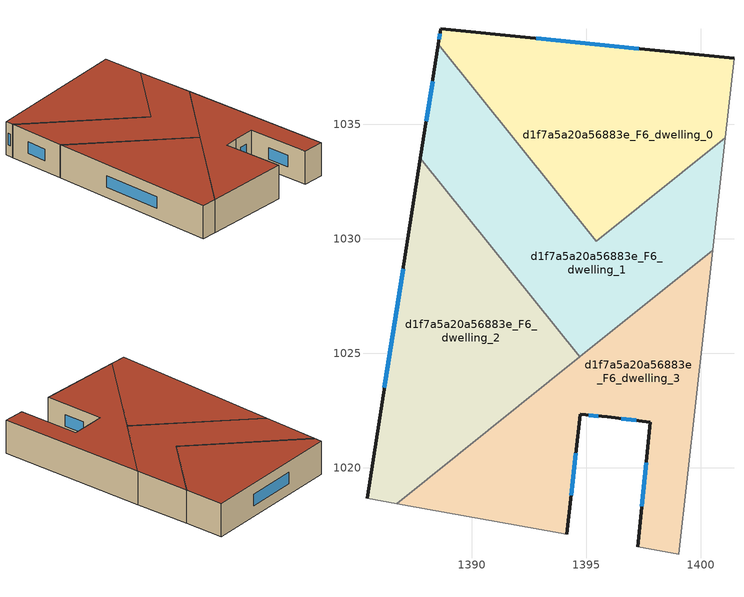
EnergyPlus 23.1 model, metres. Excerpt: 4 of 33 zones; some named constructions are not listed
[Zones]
d1f7a5a20a56883e_F6_dwelling_0
 floor to d1f7a5a20a56883e_F5_dwelling_0 (EU_floor_Construction): 1401.45,1037.88 1401.06,1034.4 1395.44,1029.89 1388.54,1038.48 1388.65,1039.16 z18
 wall outside (EU_wall_Construction): 1401.45,1037.88 1388.65,1039.16 1388.54,1038.48 z18:21
 wall to d1f7a5a20a56883e_F6_dwelling_1 (EU_wall_Construction): 1388.54,1038.48 1395.44,1029.89 1401.06,1034.4 z18:21
 wall adiabatic (EU_wall_Construction): 1401.06,1034.4 1401.45,1037.88 z18:21
 window (EU_Window_Construction): 1388.61,1038.94 1388.58,1038.7 / 1397.29,1038.3 1392.81,1038.74 z18.98:20.02
 roof outside (EU_roof_Construction): 1401.06,1034.4 1401.45,1037.88 1388.65,1039.16 1388.54,1038.48 1395.44,1029.89 z21
d1f7a5a20a56883e_F6_dwelling_1
 floor to d1f7a5a20a56883e_F5_dwelling_1 (EU_floor_Construction): 1401.06,1034.4 1400.52,1029.5 1394.71,1024.84 1387.76,1033.5 1388.54,1038.48 1395.44,1029.89 z18
 wall outside (EU_wall_Construction): 1388.54,1038.48 1387.76,1033.5 z18:21
 wall adiabatic (EU_wall_Construction): 1400.52,1029.5 1401.06,1034.4 z18:21
 wall to d1f7a5a20a56883e_F6_dwelling_2 (EU_wall_Construction): 1387.76,1033.5 1394.71,1024.84 z18:21
 wall to d1f7a5a20a56883e_F6_dwelling_3 (EU_wall_Construction): 1394.71,1024.84 1400.52,1029.5 z18:21
 window (EU_Window_Construction): 1388.29,1036.86 1388.01,1035.12 z18.98:20.02
 roof outside (EU_roof_Construction): 1400.52,1029.5 1401.06,1034.4 1395.44,1029.89 1388.54,1038.48 1387.76,1033.5 1394.71,1024.84 z21
d1f7a5a20a56883e_F6_dwelling_2
 floor to d1f7a5a20a56883e_F5_dwelling_2 (EU_floor_Construction): 1387.76,1033.5 1394.71,1024.84 1386.72,1018.44 1385.43,1018.67 z18
 wall outside (EU_wall_Construction): 1387.76,1033.5 1385.43,1018.67 z18:21
 wall adiabatic (EU_wall_Construction): 1385.43,1018.67 1386.72,1018.44 z18:21
 wall to d1f7a5a20a56883e_F6_dwelling_3 (EU_wall_Construction): 1386.72,1018.44 1394.71,1024.84 z18:21
 window (EU_Window_Construction): 1387,1028.68 1386.19,1023.49 z18.98:20.02
 roof outside (EU_roof_Construction): 1394.71,1024.84 1387.76,1033.5 1385.43,1018.67 1386.72,1018.44 z21
d1f7a5a20a56883e_F6_dwelling_3
 floor to d1f7a5a20a56883e_F5_dwelling_3 (EU_floor_Construction): 1400.52,1029.5 1399.04,1016.23 1397.24,1016.55 1397.8,1021.99 1395.91,1022.22 1394.73,1022.33 1394.16,1017.1 1386.72,1018.44 z18
 wall outside (EU_wall_Construction): 1394.16,1017.1 1394.73,1022.33 1395.91,1022.22 1397.8,1021.99 1397.24,1016.55 z18:21
 wall adiabatic (EU_wall_Construction): 1386.72,1018.44 1394.16,1017.1 / 1397.24,1016.55 1399.04,1016.23 1400.52,1029.5 z18:21
 window (EU_Window_Construction): 1394.34,1018.8 1394.54,1020.63 / 1397.62,1020.22 1397.42,1018.32 / 1396.52,1022.15 1397.18,1022.07 / 1395.11,1022.3 1395.53,1022.26 z18.98:20.02
 roof outside (EU_roof_Construction): 1399.04,1016.23 1400.52,1029.5 1386.72,1018.44 1394.16,1017.1 1394.73,1022.33 1395.91,1022.22 1397.8,1021.99 1397.24,1016.55 z21
[SCHEDULE:FILE] Column Number=1; Rows to Skip at Top=0; Number of Hours of Data=8760; Column Separator=Comma; Interpolate to Timestep=No; Minutes per Item=60; Adjust Schedule for Daylight Savings=Yes
Name | File
EU_Step8_GainSchedule_d1f7a5a20a56883e_F4_dwelling_2_f000 | ../../schedules/d1f7a5a20a56883e/d1f7a5a20a56883e_F4_dwelling_2_f000_gain.csv
EU_Step8_GainSchedule_d1f7a5a20a56883e_F4_dwelling_3_f000 | ../../schedules/d1f7a5a20a56883e/d1f7a5a20a56883e_F4_dwelling_3_f000_gain.csv
EU_Step8_GainSchedule_d1f7a5a20a56883e_F4_dwelling_4_f000 | ../../schedules/d1f7a5a20a56883e/d1f7a5a20a56883e_F4_dwelling_4_f000_gain.csv
EU_Step8_GainSchedule_d1f7a5a20a56883e_F5_dwelling_0_f000 | ../../schedules/d1f7a5a20a56883e/d1f7a5a20a56883e_F5_dwelling_0_f000_gain.csv
EU_Step8_GainSchedule_d1f7a5a20a56883e_F5_dwelling_1_f000 | ../../schedules/d1f7a5a20a56883e/d1f7a5a20a56883e_F5_dwelling_1_f000_gain.csv
EU_Step8_GainSchedule_d1f7a5a20a56883e_F5_dwelling_2_f000 | ../../schedules/d1f7a5a20a56883e/d1f7a5a20a56883e_F5_dwelling_2_f000_gain.csv
EU_Step8_GainSchedule_d1f7a5a20a56883e_F5_dwelling_3_f000 | ../../schedules/d1f7a5a20a56883e/d1f7a5a20a56883e_F5_dwelling_3_f000_gain.csv
